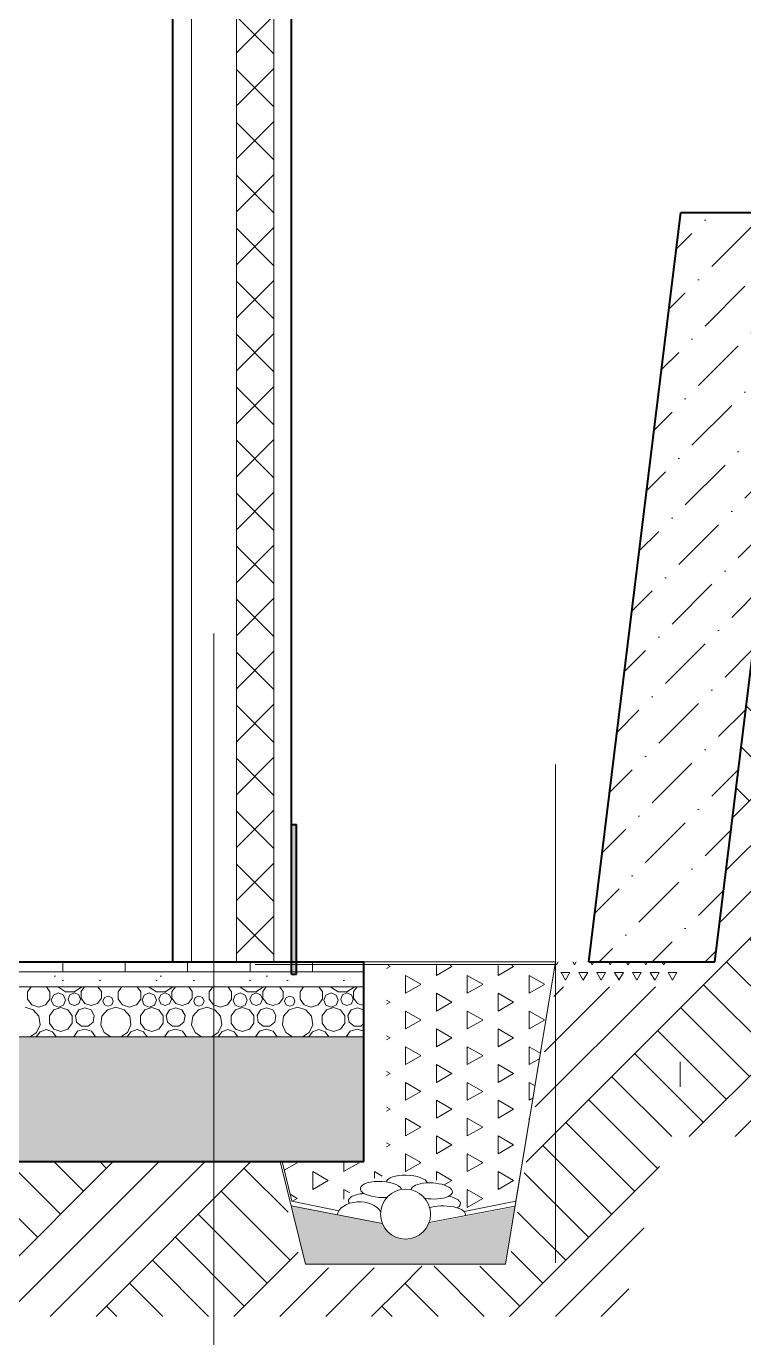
# Model space of a CAD drawing. Header units: millimetres. Extents: x 38742 to 206544, y -3832 to 13261.
# Drawn here: x 196497 to 199369, y -537 to 4715 of the extents above; entities that cross this region are included whole.
import ezdxf
from ezdxf.enums import TextEntityAlignment as Align

# ---------------------------------------------------------------- set-up
doc = ezdxf.new("R2010")
doc.units = ezdxf.units.MM
doc.header["$MEASUREMENT"] = 0
doc.linetypes.add('Double Dashed copy', pattern=[3020, 2500, -200, 120, -200])
doc.linetypes.add('Штрихштриховая', pattern=[10936.110735, 5291.666508, -2116.666555, 1411.111116, -2116.666555])
for name, color, linetype in [('оси', 7, 'Continuous'), ('перекрытие', 7, 'Continuous'), ('подп стены Инжзащита', 7, 'Continuous'), ('стены наруж', 7, 'Continuous'), ('стены02', 7, 'Continuous')]:
    doc.layers.add(name, color=color, linetype=linetype)
for name, color, linetype, lineweight in [('оси_Ном._пера__96', 7, 'Continuous', 13), ('перекрытие_Ном._пера__94', 252, 'Continuous', 13), ('перекрытие_Ном._пера__97', 7, 'Continuous', 20), ('перекрытие_Ном._пера__99', 7, 'Continuous', 40), ('подп стены Инжзащита_Ном._пера__96', 7, 'Continuous', 13), ('подп стены Инжзащита_Ном._пера__97', 7, 'Continuous', 20), ('подп стены Инжзащита_Ном._пера__99', 7, 'Continuous', 40), ('стены наруж_Ном._пера__96', 7, 'Continuous', 13), ('стены наруж_Ном._пера__99', 7, 'Continuous', 40), ('стены02_Ном._пера__91', 255, 'Continuous', 13), ('стены02_Ном._пера__99', 7, 'Continuous', 40)]:
    doc.layers.add(name, color=color, linetype=linetype, lineweight=lineweight)
doc.styles.add('СГЕНЕРИР_СТИЛЬ_1', font='gost_2_304-81_type.ttf')
pattern_1 = [(90, (941033.77, 219512.45), (123.73335, 71.4375), [71.4375, -71.4375]), (30, (941033.77, 219512.45), (-123.733365, 71.437474), [71.4375, -71.4375]), (150, (941095.63, 219548.17), (-1.5e-05, 142.874974), [71.4375, -71.4375])]
pattern_2 = [(45, (125392.65, 968.2), (-275.7716, 275.7716), []), (45, (125300.7, 1060.1), (-551.543, 551.543), []), (45, (125208.8, 1152), (-551.543, 551.543), []), (135, (125116.88, 1243.96), (91.92388, 91.92388), [390, -390])]

# ---------------------------------------------------------------- blocks, each defined once
blk = doc.blocks.new('Элемент разреза_74_1', base_point=(125392.7, 968.2))
at = {"layer": 'стены наруж_Ном._пера__96', "linetype": 'Continuous'}
h = blk.add_hatch(dxfattribs=at)
h.set_pattern_fill('УТЕПЛИТ_МЕЛКИЙ_0001', color=256, style=0, pattern_type=2)
h.set_pattern_definition([(45, (125392.65, 968.19), (-106.06602, 106.06602), []), (135, (125392.65, 968.19), (106.06602, 106.06602), [])])
h.paths.add_polyline_path([(197488.3, 5918.2), (197338.3, 5918.2), (197338.3, 968.2), (197488.3, 968.2)])
for p, q in [((197158.3, 968.2), (197158.3, 5918.2)), ((197158.3, 968.2), (197158.3, 5918.2)), ((197338.3, 968.2), (197338.3, 5918.2)), ((197338.3, 968.2), (197338.3, 5918.2)), ((197488.3, 968.2), (197488.3, 5918.2)), ((197488.3, 968.2), (197488.3, 5918.2))]:
    blk.add_line(p, q, dxfattribs=at)
at = {"layer": 'стены наруж_Ном._пера__99', "linetype": 'Continuous'}
for p, q in [((197083.3, 968.2), (197083.3, 5918.2)), ((197338.3, 5918.2), (197488.3, 5918.2)), ((197508.3, 5918.2), (197538.3, 5918.2)), ((197538.3, 5918.2), (197558.3, 5918.2)), ((197558.3, 968.2), (197558.3, 5918.2)), ((197211.8, 5741.3), (197211.8, 5748.2)), ((197211.8, 5748.2), (197284.8, 5748.2)), ((197211.8, 5741.3), (197239, 5741.3)), ((197243.9, 5739.2), (197239, 5741.3)), ((197246, 5734.3), (197243.9, 5739.2)), ((197246, 5622.1), (197246, 5734.3)), ((197250.7, 5734.3), (197252.7, 5739.2)), ((197250.7, 5622.1), (197250.7, 5734.3)), ((197252.7, 5739.2), (197257.7, 5741.3)), ((197257.7, 5741.3), (197284.8, 5741.3)), ((197284.8, 5741.3), (197284.8, 5748.2)), ((197243.9, 5617.1), (197246, 5622.1)), ((197252.7, 5617.1), (197250.7, 5622.1)), ((197211.8, 5608.2), (197211.8, 5615.1)), ((197211.8, 5615.1), (197239, 5615.1)), ((197211.8, 5608.2), (197284.8, 5608.2)), ((197239, 5615.1), (197243.9, 5617.1)), ((197257.7, 5615.1), (197252.7, 5617.1)), ((197257.7, 5615.1), (197284.8, 5615.1)), ((197284.8, 5608.2), (197284.8, 5615.1)), ((197083.3, 968.2), (197108.3, 968.2)), ((197108.3, 968.2), (197158.3, 968.2)), ((197158.3, 968.2), (197338.3, 968.2)), ((197338.3, 968.2), (197488.3, 968.2)), ((197488.3, 968.2), (197538.3, 968.2)), ((197538.3, 968.2), (197558.3, 968.2))]:
    blk.add_line(p, q, dxfattribs=at)
blk = doc.blocks.new('*X110', base_point=(125392.7, 968.2))
at = {"layer": 'перекрытие_Ном._пера__94', "linetype": 'Continuous'}
for p, q in [((196516, 868.2), (196501.7, 848.5)), ((196501.7, 848.5), (196501.7, 819.3)), ((196591.6, 848.5), (196577.3, 868.2)), ((196591.6, 819.3), (196591.6, 848.5)), ((196625.7, 843.4), (196605.5, 835)), ((196624.9, 868.2), (196625.5, 866.9)), ((196625.5, 866.9), (196654.5, 848.2)), ((196645.9, 835), (196625.7, 843.4)), ((196654.5, 848.2), (196689, 848.2)), ((196689.5, 843.4), (196671.8, 836.1)), ((196689, 848.2), (196718, 866.9)), ((196707.2, 836.1), (196689.5, 843.4)), ((196730.2, 868.2), (196716.4, 849.2)), ((196716.4, 849.2), (196716.4, 822.9)), ((196718, 866.9), (196718.6, 868.2)), ((196797.4, 849.2), (196783.6, 868.2)), ((196797.4, 822.9), (196797.4, 849.2)), ((196879.7, 868.2), (196865.4, 848.5)), ((196865.4, 848.5), (196865.4, 819.3)), ((196955.4, 848.5), (196941.1, 868.2)), ((196955.4, 819.3), (196955.4, 848.5)), ((196989.4, 843.4), (196969.2, 835)), ((196988.6, 868.2), (196989.2, 866.9)), ((196989.2, 866.9), (197018.2, 848.2)), ((197009.6, 835), (196989.4, 843.4)), ((197018.2, 848.2), (197052.7, 848.2)), ((197053.2, 843.4), (197035.5, 836.1)), ((197052.7, 848.2), (197081.8, 866.9)), ((197070.9, 836.1), (197053.2, 843.4)), ((197093.9, 868.2), (197080.1, 849.2)), ((197080.1, 849.2), (197080.1, 822.9)), ((197081.8, 866.9), (197082.3, 868.2)), ((197161.1, 849.2), (197147.3, 868.2)), ((197161.1, 822.9), (197161.1, 849.2)), ((197243.4, 868.2), (197229.1, 848.5)), ((197229.1, 848.5), (197229.1, 819.3)), ((197319.1, 848.5), (197304.8, 868.2)), ((197319.1, 819.3), (197319.1, 848.5)), ((197353.1, 843.4), (197332.9, 835)), ((197352.3, 868.2), (197352.9, 866.9)), ((197352.9, 866.9), (197382, 848.2)), ((197373.3, 835), (197353.1, 843.4)), ((197382, 848.2), (197416.4, 848.2)), ((197416.9, 843.4), (197399.2, 836.1)), ((197416.4, 848.2), (197445.5, 866.9)), ((197434.7, 836.1), (197416.9, 843.4)), ((197457.6, 868.2), (197443.8, 849.2)), ((197443.8, 849.2), (197443.8, 822.9)), ((197445.5, 866.9), (197446.1, 868.2)), ((197524.8, 849.2), (197511, 868.2)), ((197524.8, 822.9), (197524.8, 849.2)), ((197607.1, 868.2), (197592.8, 848.5)), ((197592.8, 848.5), (197592.8, 819.3)), ((197682.8, 848.5), (197668.5, 868.2)), ((197682.8, 819.3), (197682.8, 848.5)), ((197716.8, 843.4), (197696.6, 835)), ((197716, 868.2), (197716.6, 866.9)), ((197716.6, 866.9), (197745.7, 848.2)), ((197737, 835), (197716.8, 843.4)), ((197745.7, 848.2), (197780.1, 848.2)), ((197780.6, 843.4), (197762.9, 836.1)), ((197780.1, 848.2), (197809.2, 866.9)), ((197798.4, 836.1), (197780.6, 843.4)), ((197821.3, 868.2), (197807.5, 849.2)), ((197807.5, 849.2), (197807.5, 822.9)), ((197809.2, 866.9), (197809.8, 868.2)), ((196501.7, 819.3), (196518.8, 795.6)), ((196518.8, 795.6), (196546.7, 786.6)), ((196546.7, 786.6), (196574.5, 795.6)), ((196574.5, 795.6), (196591.6, 819.3)), ((196605.5, 835), (196597.1, 814.8)), ((196597.1, 814.8), (196605.5, 794.6)), ((196605.5, 794.6), (196625.7, 786.2)), ((196625.7, 786.2), (196645.9, 794.6)), ((196654.3, 814.8), (196645.9, 835)), ((196645.9, 794.6), (196654.3, 814.8)), ((196671.8, 836.1), (196664.4, 818.3)), ((196664.4, 818.3), (196671.8, 800.6)), ((196671.8, 800.6), (196689.5, 793.3)), ((196689.5, 793.3), (196707.2, 800.6)), ((196714.6, 818.3), (196707.2, 836.1)), ((196707.2, 800.6), (196714.6, 818.3)), ((196716.4, 822.9), (196731.9, 801.6)), ((196731.9, 801.6), (196756.9, 793.5)), ((196756.9, 793.5), (196781.9, 801.6)), ((196781.9, 801.6), (196797.4, 822.9)), ((196809.6, 825.3), (196803.6, 810.6)), ((196803.6, 810.6), (196809.6, 796)), ((196824.3, 831.3), (196809.6, 825.3)), ((196809.6, 796), (196824.3, 790)), ((196838.9, 825.3), (196824.3, 831.3)), ((196824.3, 790), (196838.9, 796)), ((196844.9, 810.6), (196838.9, 825.3)), ((196838.9, 796), (196844.9, 810.6)), ((196865.4, 819.3), (196882.6, 795.6)), ((196882.6, 795.6), (196910.4, 786.6)), ((196910.4, 786.6), (196938.2, 795.6)), ((196938.2, 795.6), (196955.4, 819.3)), ((196969.2, 835), (196960.8, 814.8)), ((196960.8, 814.8), (196969.2, 794.6)), ((196969.2, 794.6), (196989.4, 786.2)), ((196989.4, 786.2), (197009.6, 794.6)), ((197018, 814.8), (197009.6, 835)), ((197009.6, 794.6), (197018, 814.8)), ((197035.5, 836.1), (197028.1, 818.3)), ((197028.1, 818.3), (197035.5, 800.6)), ((197035.5, 800.6), (197053.2, 793.3)), ((197053.2, 793.3), (197070.9, 800.6)), ((197078.3, 818.3), (197070.9, 836.1)), ((197070.9, 800.6), (197078.3, 818.3)), ((197080.1, 822.9), (197095.6, 801.6)), ((197095.6, 801.6), (197120.6, 793.5)), ((197120.6, 793.5), (197145.6, 801.6)), ((197145.6, 801.6), (197161.1, 822.9)), ((197173.3, 825.3), (197167.3, 810.6)), ((197167.3, 810.6), (197173.3, 796)), ((197188, 831.3), (197173.3, 825.3)), ((197173.3, 796), (197188, 790)), ((197202.6, 825.3), (197188, 831.3)), ((197188, 790), (197202.6, 796)), ((197208.6, 810.6), (197202.6, 825.3)), ((197202.6, 796), (197208.6, 810.6)), ((197229.1, 819.3), (197246.3, 795.6)), ((197246.3, 795.6), (197274.1, 786.6)), ((197274.1, 786.6), (197301.9, 795.6)), ((197301.9, 795.6), (197319.1, 819.3)), ((197332.9, 835), (197324.5, 814.8)), ((197324.5, 814.8), (197332.9, 794.6)), ((197332.9, 794.6), (197353.1, 786.2)), ((197353.1, 786.2), (197373.3, 794.6)), ((197381.7, 814.8), (197373.3, 835)), ((197373.3, 794.6), (197381.7, 814.8)), ((197399.2, 836.1), (197391.9, 818.3)), ((197391.9, 818.3), (197399.2, 800.6)), ((197399.2, 800.6), (197416.9, 793.3)), ((197416.9, 793.3), (197434.7, 800.6)), ((197442, 818.3), (197434.7, 836.1)), ((197434.7, 800.6), (197442, 818.3)), ((197443.8, 822.9), (197459.3, 801.6)), ((197459.3, 801.6), (197484.3, 793.5)), ((197484.3, 793.5), (197509.3, 801.6)), ((197509.3, 801.6), (197524.8, 822.9)), ((197537.1, 825.3), (197531, 810.6)), ((197531, 810.6), (197537.1, 796)), ((197551.7, 831.3), (197537.1, 825.3)), ((197537.1, 796), (197551.7, 790)), ((197566.3, 825.3), (197551.7, 831.3)), ((197551.7, 790), (197566.3, 796)), ((197572.3, 810.6), (197566.3, 825.3)), ((197566.3, 796), (197572.3, 810.6)), ((197592.8, 819.3), (197610, 795.6)), ((197610, 795.6), (197637.8, 786.6)), ((197637.8, 786.6), (197665.6, 795.6)), ((197665.6, 795.6), (197682.8, 819.3)), ((197696.6, 835), (197688.2, 814.8)), ((197688.2, 814.8), (197696.6, 794.6)), ((197696.6, 794.6), (197716.8, 786.2)), ((197716.8, 786.2), (197737, 794.6)), ((197745.4, 814.8), (197737, 835)), ((197737, 794.6), (197745.4, 814.8)), ((197762.9, 836.1), (197755.6, 818.3)), ((197755.6, 818.3), (197762.9, 800.6)), ((197762.9, 800.6), (197780.6, 793.3)), ((197780.6, 793.3), (197798.4, 800.6)), ((197805.7, 818.3), (197798.4, 836.1)), ((197798.4, 800.6), (197805.7, 818.3)), ((197807.5, 822.9), (197823, 801.6)), ((197823, 801.6), (197848, 793.5)), ((197848, 793.5), (197848.3, 793.6)), ((196524.9, 776.5), (196491.8, 786.2)), ((196547.5, 750.4), (196524.9, 776.5)), ((196552.4, 716.3), (196547.5, 750.4)), ((196607.3, 776), (196590, 752.2)), ((196590, 752.2), (196590, 722.7)), ((196635.3, 785.1), (196607.3, 776)), ((196663.4, 776), (196635.3, 785.1)), ((196680.7, 752.2), (196663.4, 776)), ((196680.7, 722.7), (196680.7, 752.2)), ((196706.7, 775.6), (196693.6, 752.9)), ((196693.6, 752.9), (196698.2, 727.1)), ((196731.4, 784.6), (196706.7, 775.6)), ((196756, 775.6), (196731.4, 784.6)), ((196769.2, 752.9), (196756, 775.6)), ((196764.6, 727.1), (196769.2, 752.9)), ((196799.8, 750.4), (196794.9, 716.3)), ((196822.4, 776.5), (196799.8, 750.4)), ((196855.5, 786.2), (196822.4, 776.5)), ((196888.6, 776.5), (196855.5, 786.2)), ((196911.2, 750.4), (196888.6, 776.5)), ((196916.1, 716.3), (196911.2, 750.4)), ((196971, 776), (196953.7, 752.2)), ((196953.7, 752.2), (196953.7, 722.7)), ((196999.1, 785.1), (196971, 776)), ((197027.1, 776), (196999.1, 785.1)), ((197044.4, 752.2), (197027.1, 776)), ((197044.4, 722.7), (197044.4, 752.2)), ((197070.4, 775.6), (197057.3, 752.9)), ((197057.3, 752.9), (197061.9, 727.1)), ((197095.1, 784.6), (197070.4, 775.6)), ((197119.7, 775.6), (197095.1, 784.6)), ((197132.9, 752.9), (197119.7, 775.6)), ((197128.3, 727.1), (197132.9, 752.9)), ((197163.5, 750.4), (197158.6, 716.3)), ((197186.1, 776.5), (197163.5, 750.4)), ((197219.2, 786.2), (197186.1, 776.5)), ((197252.3, 776.5), (197219.2, 786.2)), ((197274.9, 750.4), (197252.3, 776.5)), ((197279.8, 716.3), (197274.9, 750.4)), ((197334.7, 776), (197317.4, 752.2)), ((197317.4, 752.2), (197317.4, 722.7)), ((197362.8, 785.1), (197334.7, 776)), ((197390.8, 776), (197362.8, 785.1)), ((197408.1, 752.2), (197390.8, 776)), ((197408.1, 722.7), (197408.1, 752.2)), ((197434.1, 775.6), (197421, 752.9)), ((197421, 752.9), (197425.6, 727.1)), ((197458.8, 784.6), (197434.1, 775.6)), ((197483.4, 775.6), (197458.8, 784.6)), ((197496.6, 752.9), (197483.4, 775.6)), ((197492, 727.1), (197496.6, 752.9)), ((197527.2, 750.4), (197522.3, 716.3)), ((197549.8, 776.5), (197527.2, 750.4)), ((197582.9, 786.2), (197549.8, 776.5)), ((197616, 776.5), (197582.9, 786.2)), ((197638.6, 750.4), (197616, 776.5)), ((197643.5, 716.3), (197638.6, 750.4)), ((197698.4, 776), (197681.1, 752.2)), ((197681.1, 752.2), (197681.1, 722.7)), ((197726.5, 785.1), (197698.4, 776)), ((197754.5, 776), (197726.5, 785.1)), ((197771.8, 752.2), (197754.5, 776)), ((197771.8, 722.7), (197771.8, 752.2)), ((197797.8, 775.6), (197784.7, 752.9)), ((197784.7, 752.9), (197789.3, 727.1)), ((197822.5, 784.6), (197797.8, 775.6)), ((197847.2, 775.6), (197822.5, 784.6)), ((197848.3, 773.6), (197847.2, 775.6)), ((196512, 668.2), (196538, 684.9)), ((196551.9, 688.5), (196537.1, 668.2)), ((196538, 684.9), (196552.4, 716.3)), ((196576.9, 696.6), (196551.9, 688.5)), ((196601.9, 688.5), (196576.9, 696.6)), ((196590, 722.7), (196607.3, 698.8)), ((196616.6, 668.2), (196601.9, 688.5)), ((196607.3, 698.8), (196635.3, 689.7)), ((196635.3, 689.7), (196663.4, 698.8)), ((196663.4, 698.8), (196680.7, 722.7)), ((196702.6, 690.2), (196686.6, 668.2)), ((196698.2, 727.1), (196718.3, 710.2)), ((196730.4, 699.2), (196702.6, 690.2)), ((196718.3, 710.2), (196744.5, 710.2)), ((196758.2, 690.2), (196730.4, 699.2)), ((196744.5, 710.2), (196764.6, 727.1)), ((196774.1, 668.2), (196758.2, 690.2)), ((196794.9, 716.3), (196809.2, 684.9)), ((196809.2, 684.9), (196835.2, 668.2)), ((196875.8, 668.2), (196901.8, 684.9)), ((196915.6, 688.5), (196900.8, 668.2)), ((196901.8, 684.9), (196916.1, 716.3)), ((196940.6, 696.6), (196915.6, 688.5)), ((196965.6, 688.5), (196940.6, 696.6)), ((196953.7, 722.7), (196971, 698.8)), ((196980.3, 668.2), (196965.6, 688.5)), ((196971, 698.8), (196999.1, 689.7)), ((196999.1, 689.7), (197027.1, 698.8)), ((197027.1, 698.8), (197044.4, 722.7)), ((197066.3, 690.2), (197050.3, 668.2)), ((197061.9, 727.1), (197082, 710.2)), ((197094.1, 699.2), (197066.3, 690.2)), ((197082, 710.2), (197108.2, 710.2)), ((197121.9, 690.2), (197094.1, 699.2)), ((197108.2, 710.2), (197128.3, 727.1)), ((197137.8, 668.2), (197121.9, 690.2)), ((197158.6, 716.3), (197172.9, 684.9)), ((197172.9, 684.9), (197198.9, 668.2)), ((197239.5, 668.2), (197265.5, 684.9)), ((197279.3, 688.5), (197264.5, 668.2)), ((197265.5, 684.9), (197279.8, 716.3)), ((197304.3, 696.6), (197279.3, 688.5)), ((197329.3, 688.5), (197304.3, 696.6)), ((197317.4, 722.7), (197334.7, 698.8)), ((197344.1, 668.2), (197329.3, 688.5)), ((197334.7, 698.8), (197362.8, 689.7)), ((197362.8, 689.7), (197390.8, 698.8)), ((197390.8, 698.8), (197408.1, 722.7)), ((197430, 690.2), (197414, 668.2)), ((197425.6, 727.1), (197445.7, 710.2)), ((197457.8, 699.2), (197430, 690.2)), ((197445.7, 710.2), (197471.9, 710.2)), ((197485.6, 690.2), (197457.8, 699.2)), ((197471.9, 710.2), (197492, 727.1)), ((197501.6, 668.2), (197485.6, 690.2)), ((197522.3, 716.3), (197536.6, 684.9)), ((197536.6, 684.9), (197562.6, 668.2)), ((197603.2, 668.2), (197629.2, 684.9)), ((197643, 688.5), (197628.2, 668.2)), ((197629.2, 684.9), (197643.5, 716.3)), ((197668, 696.6), (197643, 688.5)), ((197693, 688.5), (197668, 696.6)), ((197681.1, 722.7), (197698.4, 698.8)), ((197707.8, 668.2), (197693, 688.5)), ((197698.4, 698.8), (197726.5, 689.7)), ((197726.5, 689.7), (197754.5, 698.8)), ((197754.5, 698.8), (197771.8, 722.7)), ((197793.7, 690.2), (197777.7, 668.2)), ((197789.3, 727.1), (197809.4, 710.2)), ((197821.5, 699.2), (197793.7, 690.2)), ((197809.4, 710.2), (197835.6, 710.2)), ((197848.3, 690.5), (197821.5, 699.2)), ((197835.6, 710.2), (197848.3, 720.9))]:
    blk.add_line(p, q, dxfattribs=at)
blk = doc.blocks.new('Элемент разреза_76_1', base_point=(125392.7, 968.2))
at = {"layer": 'перекрытие_Ном._пера__94', "linetype": 'Continuous'}
h = blk.add_hatch(dxfattribs=at)
h.set_pattern_fill('СЕТКА_25X25_0001', color=256, style=0, pattern_type=2)
h.set_pattern_definition([(0, (125392.65, 968.2), (0, 250), []), (90, (125392.65, 968.2), (-250, 0), [])])
h.paths.add_polyline_path([(197848.3, 928.2), (197848.3, 968.2), (188748.3, 968.2), (188748.3, 928.2)])
h = blk.add_hatch(dxfattribs=at)
h.set_pattern_fill('БЕТОН_ЛЕГКИЙ_0001', color=256, style=0, pattern_type=2)
h.set_pattern_definition([(0, (125392.65, 968.2), (0, 779.423), [48.75, -401.25]), (0, (125617.65, 1357.9), (0, 779.423), [48.75, -401.25]), (60, (125392.65, 968.2), (-675, 389.7114), [48.75, -401.25]), (60, (125842.65, 968.2), (-675, 389.7114), [48.75, -401.25]), (120, (125441.4, 968.2), (675, 389.7114), [48.75, -401.25]), (120, (125891.4, 968.2), (675, 389.7114), [48.75, -401.25]), (0, (125392.65, 1043.19), (0, 150), [0, -150, 0, -225]), (45, (125467.65, 1043.19), (-106.06602, 106.06602), [0, -112.5, 0, -187.5])])
h.paths.add_polyline_path([(197848.3, 868.2), (197848.3, 928.2), (188748.3, 928.2), (188748.3, 868.2)])
blk.add_hatch(color=256, dxfattribs=at).paths.add_polyline_path([(197848.3, 168.2), (197848.3, 668.2), (188748.3, 668.2), (188748.3, 168.2)])
at = {"layer": 'перекрытие_Ном._пера__97', "linetype": 'Continuous'}
for p, q in [((188748.3, 928.2), (197848.3, 928.2)), ((188748.3, 928.2), (197848.3, 928.2)), ((188748.3, 868.2), (197848.3, 868.2)), ((188748.3, 868.2), (197848.3, 868.2)), ((188748.3, 668.2), (197848.3, 668.2)), ((188748.3, 668.2), (197848.3, 668.2))]:
    blk.add_line(p, q, dxfattribs=at)
at = {"layer": 'перекрытие_Ном._пера__99', "linetype": 'Continuous'}
for p, q in [((188748.3, 968.2), (197848.3, 968.2)), ((197848.3, 928.2), (197848.3, 968.2)), ((197848.3, 868.2), (197848.3, 928.2)), ((197848.3, 668.2), (197848.3, 868.2)), ((197848.3, 168.2), (197848.3, 668.2)), ((189048.3, 168.2), (197848.3, 168.2))]:
    blk.add_line(p, q, dxfattribs=at)
at = {"layer": 'перекрытие'}
blk.add_blockref('*X110', (125392.7, 968.2), dxfattribs=at)
blk = doc.blocks.new('Элемент разреза_81_1', base_point=(125392.7, 968.2))
at = {"layer": 'подп стены Инжзащита_Ном._пера__96', "linetype": 'Continuous'}
h = blk.add_hatch(dxfattribs=at)
h.set_pattern_fill('Ж_Б_2_0001', color=256, style=0, pattern_type=2)
h.set_pattern_definition([(45, (125392.65, 968.2), (-212.132, 212.132), [225, -75, 0, -75]), (45, (125419.17, 1206.84), (-212.132, 212.132), [225, -75, 0, -75])])
h.paths.add_polyline_path([(199252.8, 968.2), (199621.1, 3968.2), (199117.4, 3968.2), (198749, 968.2)])
at = {"layer": 'подп стены Инжзащита_Ном._пера__99', "linetype": 'Continuous'}
for p, q in [((198749, 968.2), (199117.4, 3968.2)), ((199117.4, 3968.2), (199420.1, 3968.2)), ((199252.8, 968.2), (199621.1, 3968.2)), ((198749, 968.2), (199252.8, 968.2))]:
    blk.add_line(p, q, dxfattribs=at)
blk = doc.blocks.new('Элемент разреза_87_1', base_point=(125392.7, 968.2))
at = {"layer": 'стены02_Ном._пера__91', "linetype": 'Continuous'}
blk.add_hatch(color=256, dxfattribs=at).paths.add_polyline_path([(197558.3, 1518.2), (197558.3, 918.2), (197578.3, 918.2), (197578.3, 1518.2)])
at = {"layer": 'стены02_Ном._пера__99', "linetype": 'Continuous'}
for p, q in [((197558.3, 918.2), (197558.3, 1518.2)), ((197558.3, 1518.2), (197578.3, 1518.2)), ((197578.3, 918.2), (197578.3, 1518.2)), ((197558.3, 918.2), (197578.3, 918.2))]:
    blk.add_line(p, q, dxfattribs=at)
blk = doc.blocks.new('Стандартный маркер сетки[19]_1', base_point=(197248.3, 2282.7))
at = {"layer": 'оси_Ном._пера__96', "linetype": 'Штрихштриховая'}
for q in [(197248.3, 2282.7), (197248.3, -2031.8)]:
    blk.add_line((197248.3, 1282.7), q, dxfattribs=at)
at = {"layer": 'оси_Ном._пера__96', "style": 'СГЕНЕРИР_СТИЛЬ_1'}
blk.add_attdef('AC_MarkerText_1', text='', height=350, rotation=360, dxfattribs=at).set_placement((197092.2, -3701.5), align=Align.BOTTOM_LEFT)

msp = doc.modelspace()

# ---------------------------------------------------------------- hatches: boundary and pattern name
at = {"layer": 'подп стены Инжзащита_Ном._пера__97', "linetype": 'Continuous'}
h = msp.add_hatch(dxfattribs=at)
h.set_pattern_fill('ГРУНТ_0001', color=256, style=0, pattern_type=2)
h.set_pattern_definition(pattern_2)
h.paths.add_polyline_path([(200133.1, 5968.2), (200433.1, 5968.2), (200654.5, 8075), (206544.2, 8075), (206544.2, 7548.3), (201272.1, 7548.3), (200949.5, 4964), (200704.8, 4964), (200492.2, 3268.2), (200002.1, 3268.2), (199715.2, 931.5), (199715.2, 914.9), (199679.4, 711.8), (199592.6, 268.2), (199061.2, 268.2), (198881.2, -451.7), (197994.4, -451.7), (197994.4, -251.1), (198427.5, -251.1), (198615.2, 868.2), (199115.2, 868.2), (199115.2, 968.2), (199250.7, 951.5), (199621.1, 3968.2), (199922.9, 3968.2)])
h = msp.add_hatch(dxfattribs=at)
h.set_pattern_fill('TRIANG_0001', color=256, style=0, pattern_type=2)
h.set_pattern_definition(pattern_1)
h.paths.add_polyline_path([(198615.2, 953.8), (198483.6, 168.2), (197938.6, 168.2), (197938.6, 953.8)])
h = msp.add_hatch(dxfattribs=at)
h.set_pattern_fill('TRIANG_0001', color=256, style=0, pattern_type=2)
h.set_pattern_definition([(120, (941033.77, 218912.45), (35.718737, 61.8666824), [35.71875, -35.71875]), (60, (941033.77, 218912.45), (71.437487, 7.4e-06), [35.71875, -35.71875]), (180, (941051.63, 218943.38), (-35.71875, 61.866675), [35.71875, -35.71875])])
h.paths.add_polyline_path([(199115.2, 968.2), (199115.2, 868.2), (198615.2, 868.2), (198615.2, 968.2)])
h = msp.add_hatch(dxfattribs=at)
h.set_pattern_fill('ГРУНТ_0001', color=256, style=0, pattern_type=2)
h.set_pattern_definition(pattern_2)
h.paths.add_polyline_path([(188948.3, -451.7), (188948.3, 168.2), (197495.1, 168.2), (197600.1, -257.2), (197994.4, -257.2), (197994.4, -451.7)])
h = msp.add_hatch(dxfattribs=at)
h.set_pattern_fill('TRIANG_0001', color=256, style=0, pattern_type=2)
h.set_pattern_definition(pattern_1)
h.paths.add_polyline_path([(197521, 168.2), (198015.2, 168.2), (198015.2, 124.3), (197957.5, 121.3), (197869.7, 94.8), (197821.6, 73.2), (197763.4, 14.2), (197749.9, -26.3), (197749.5, -26.8), (197749.1, -27.4), (197748.8, -27.9), (197748.4, -28.5), (197748, -29.1), (197748, -29.2), (197559.9, 10.1)])
h = msp.add_hatch(dxfattribs=at)
h.set_pattern_fill('TRIANG_0001', color=256, style=0, pattern_type=2)
h.set_pattern_definition(pattern_1)
h.paths.add_polyline_path([(197938.6, 168.2), (198483.6, 168.2), (198457.1, 10.1), (198265.3, -28.7), (198199.1, 57.2), (198198.6, 57.8), (198198.1, 58.4), (198197.5, 59), (198197, 59.6), (198196.4, 60.2), (198195.8, 60.8), (198195.1, 61.4), (198194.4, 62), (198193.7, 62.5), (198193, 63.1), (198192.2, 63.7), (198191.5, 64.2), (198190.7, 64.8), (198189.8, 65.3), (198189, 65.9), (198188.1, 66.4), (198187.2, 67), (198186.3, 67.5), (198185.3, 68), (198184.3, 68.5), (198183.3, 69.1), (198182.3, 69.6), (198181.2, 70.1), (198180.2, 70.5), (198179.1, 71), (198178, 71.5), (198176.8, 72), (198175.7, 72.4), (198174.5, 72.9), (198173.3, 73.3), (198172.1, 73.8), (198170.9, 74.2), (198109.3, 111.3), (198049.9, 126.1), (197938.6, 120.3)])
for points in [[(197615.2, -241.8), (197557.1, -9.5), (197922.5, -79.4, 0.305727), (198015.2, -141.9), (198015.2, -241.8)], [(198415.2, -241.8), (198015.2, -241.8), (198015.2, -141.9, 0.305727), (198107.9, -79.4), (198453, -13.4)]]:
    msp.add_hatch(color=256, dxfattribs=at).paths.add_polyline_path(points)
h = msp.add_hatch(dxfattribs=at)
h.set_pattern_fill('TRIANG_0001', color=256, style=0, pattern_type=2)
h.set_pattern_definition(pattern_1)
h.paths.add_polyline_path([(197748, -29.2), (197748, -29.2), (197747.7, -29.6), (197747.4, -30.2), (197747, -30.7), (197746.7, -31.3), (197746.4, -31.9), (197746.1, -32.5), (197745.8, -33), (197745.5, -33.6), (197745.3, -34.2), (197745, -34.8), (197744.7, -35.3), (197744.5, -35.9), (197744.3, -36.5), (197744, -37.1), (197743.8, -37.7), (197743.6, -38.3), (197743.4, -38.9), (197743.2, -39.5), (197743.1, -40.1), (197742.9, -40.7), (197742.7, -41.2), (197742.6, -41.8), (197742.4, -42.4), (197742.3, -43), (197742.2, -43.6), (197742.1, -44.2), (197742, -44.8)])

# ---------------------------------------------------------------- linework, layer by layer
at = {"layer": 'подп стены Инжзащита_Ном._пера__96', "linetype": 'Double Dashed copy'}
msp.add_line((198615.2, -237.6), (198615.2, 1757.7), dxfattribs=at)
at = {"layer": 'подп стены Инжзащита_Ном._пера__97', "linetype": 'Continuous'}
for p, q in [((198615.2, 968.2), (197412.7, 968.2)), ((198615.2, 956.9), (197412.7, 956.9)), ((198615.2, 968.2), (198415.2, -241.8)), ((198457.1, 10.1), (198615.2, 968.2)), ((198615.2, 468.2), (198615.2, 568.2)), ((199115.2, 568.2), (199115.2, 468.2)), ((197514, 163.2), (197615.2, -241.8)), ((197559.9, 10.1), (197521, 168.2)), ((197748, -29.2), (197559.9, 10.1)), ((198249.4, -31.9), (198457.1, 10.1)), ((197922.5, -79.4), (197557.1, -9.5)), ((198109.5, -75.2), (198452.2, -9.6)), ((198415.2, -241.8), (197615.2, -241.8))]:
    msp.add_line(p, q, dxfattribs=at)
msp.add_circle((198015.2, -41.9), 100, dxfattribs=at)
for centre, major_axis, ratio, start_param, end_param in [((198021.3, 81.6), (82.8, -3.8), 0.38892, 0.158292, 3.105835), ((197916.9, 56.7), (82.8, -3.8), 0.38892, 0.370904, 5.022755), ((197916.9, 56.7), (82.8, -3.8), 0.38892, 0.120067, 0.370904), ((198120, 50.7), (82.8, -3.8), 0.38892, 4.394692, 9.38902), ((197830.6, -51.1), (89.2, 0), 0.655103, 0.308047, 3.034528), ((197869.5, 8), (82.8, -3.8), 0.38892, 1.824061, 3.472159), ((197869.5, 8), (82.8, -3.8), 0.38892, 0.592475, 0.652295), ((198152.3, 2.5), (82.8, -3.8), 0.38892, 5.740655, 7.417164), ((198168.8, -41.2), (86.2, -2.4), 0.373128, 6.136251, 8.640536), ((198168.8, -41.2), (86.2, -2.4), 0.373128, 6.136251, 8.640536)]:
    msp.add_ellipse(centre, major_axis=major_axis, ratio=ratio, start_param=start_param, end_param=end_param, dxfattribs=at)

# ---------------------------------------------------------------- block references
at = {"layer": 'оси', "color": 251, "linetype": 'Continuous', "lineweight": 13}
msp.add_blockref('Стандартный маркер сетки[19]_1', (197248.3, 2282.7), dxfattribs=at)
at = {"layer": 'перекрытие'}
msp.add_blockref('Элемент разреза_76_1', (125392.7, 968.2), dxfattribs=at)
at = {"layer": 'подп стены Инжзащита'}
msp.add_blockref('Элемент разреза_81_1', (125392.7, 968.2), dxfattribs=at)
at = {"layer": 'стены наруж'}
msp.add_blockref('Элемент разреза_74_1', (125392.7, 968.2), dxfattribs=at)
at = {"layer": 'стены02'}
msp.add_blockref('Элемент разреза_87_1', (125392.7, 968.2), dxfattribs=at)

doc.saveas('drawing.dxf')
